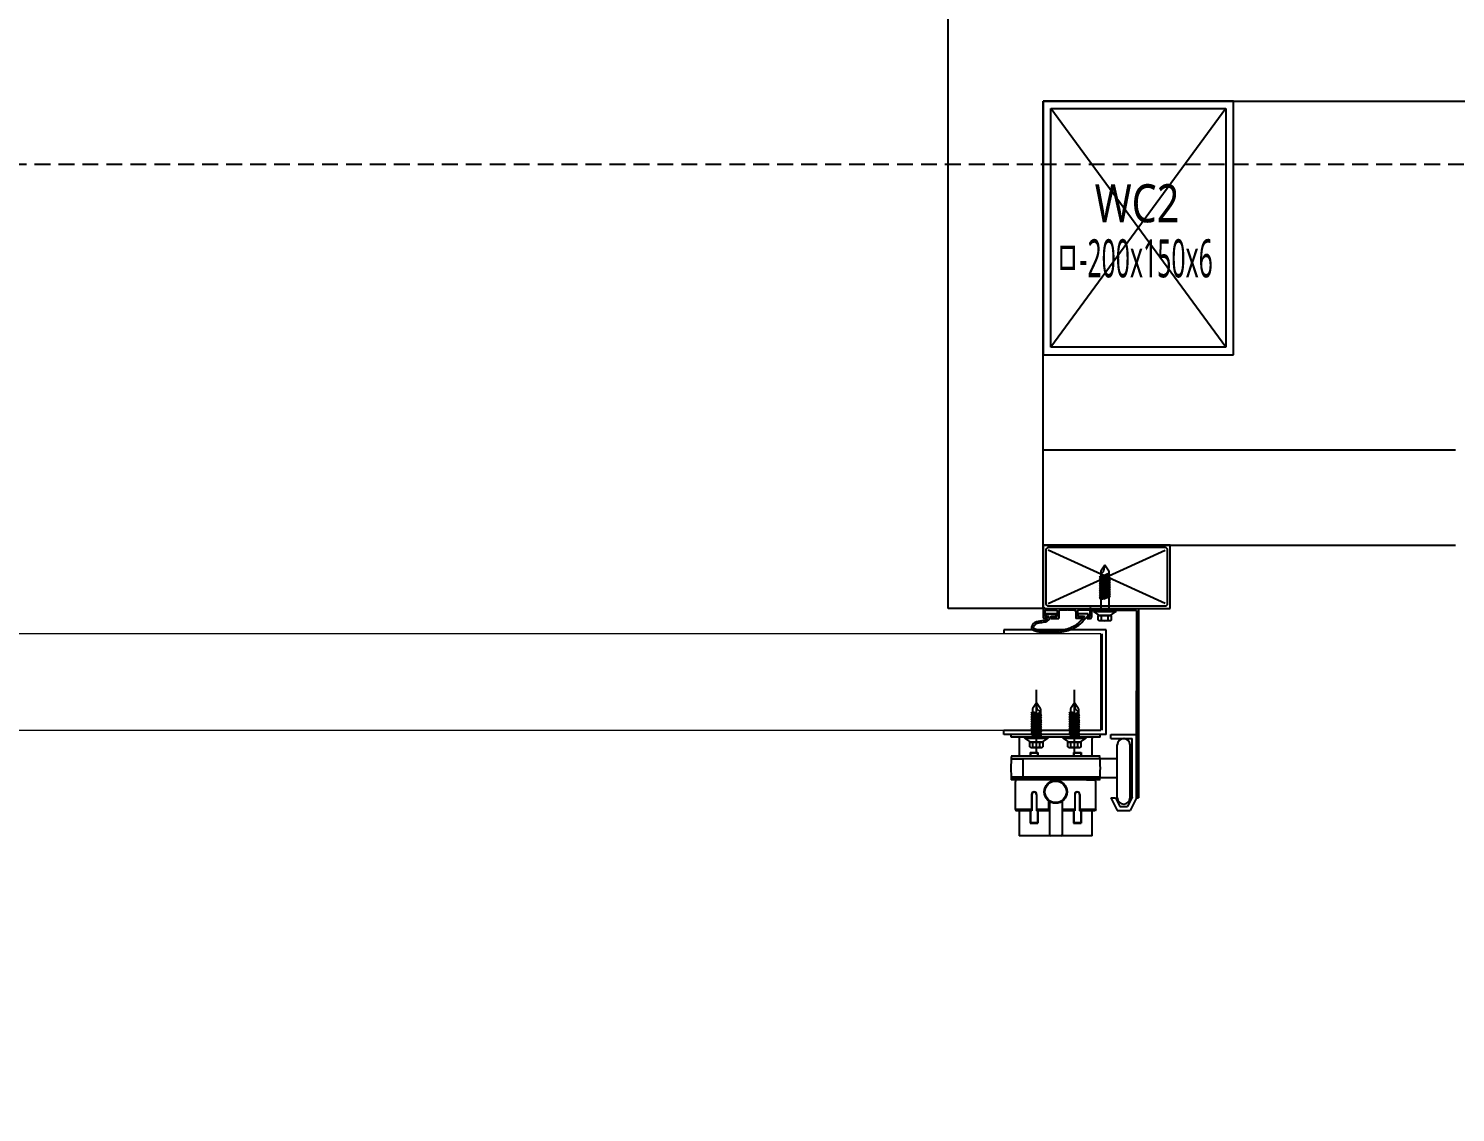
# Model space of a CAD drawing. Header units: millimetres. Extents: x 13515 to 183937, y -33900 to -660.
# Drawn here: x 121004.56 to 121022.16, y -19632.48 to -19619.1 of the extents above; entities that cross this region are included whole.
import ezdxf
from ezdxf.enums import TextEntityAlignment as Align

# ---------------------------------------------------------------- set-up
doc = ezdxf.new("R2010")
doc.units = ezdxf.units.MM
doc.header["$LTSCALE"] = 100
doc.header["$MEASUREMENT"] = 0
doc.header["$PDSIZE"] = -10
doc.linetypes.add('HIDDEN2', pattern=[0.1875, 0.125, -0.0625])
doc.layers.get('0').update_dxf_attribs({"linetype": 'CONTINUOUS'})
doc.layers.get('Defpoints').update_dxf_attribs({"color": 171, "linetype": 'CONTINUOUS'})
for name, color, linetype in [('ELE9', 9, 'CONTINUOUS'), ('FIN(패널-T75 글라스울)', 6, 'CONTINUOUS'), ('h COLUMN', 252, 'CONTINUOUS'), ('OVERHEAD DOOR - 1', 4, 'CONTINUOUS'), ('OVERHEAD DOOR - ETC', 252, 'CONTINUOUS')]:
    doc.layers.add(name, color=color, linetype=linetype)
doc.styles.add('TE', font='malgun_0.ttf')

# ---------------------------------------------------------------- blocks, each defined once
blk = doc.blocks.new('*U142')
at = {"color": 0, "linetype": 'ByBlock'}
for p, q in [((100, 75), (-100, 75)), ((-100, 75), (-100, -75)), ((-94, 69), (94, 69)), ((-94, -69), (-94, 69)), ((94, 69), (94, -69)), ((100, -75), (100, 75)), ((-100, -75), (100, -75)), ((94, -69), (-94, -69))]:
    blk.add_line(p, q, dxfattribs=at)
at = {"layer": 'Defpoints'}
blk.add_point((0, 0), dxfattribs=at)
blk = doc.blocks.new('WC2')
at = {"layer": 'h COLUMN', "ltscale": 0.1}
for p, q in [((69, -94), (-69, 94)), ((69, 94), (-69, -94))]:
    blk.add_line(p, q, dxfattribs=at)
at = {"layer": 'h COLUMN', "ltscale": 0.1, "rotation": 90}
blk.add_blockref('*U142', (0, 0), dxfattribs=at)
at = {"layer": 'Defpoints', "style": 'TE'}
for s, width, p in [('WC2', 0.8, (-34.4, 19.4)), ('ㅁ-200x150x6', 0.5, (-65.3, -24))]:
    blk.add_text(s, height=30, dxfattribs=dict(at, width=width)).set_placement(p, align=Align.MIDDLE_LEFT)
blk = doc.blocks.new('지상1층 WC 배치')
at = {"ltscale": 10000}
blk.add_blockref('WC2', (169900, -26650), dxfattribs=at)
blk = doc.blocks.new('A$Ca9da7916')
at = {"layer": 'OVERHEAD DOOR - ETC'}
h = blk.add_hatch(color=256, dxfattribs=at)
h.dxf.hatch_style = 1
edge = h.paths.add_edge_path()
edge.add_line((708.3, 10127.3), (708.3, 10129.3))
edge.add_spline(control_points=[(708.3, 10129.3), (708.8, 10129), (709.4, 10128.7), (709.8, 10128.3)], knot_values=[0, 0, 0, 0, 1.802776, 1.802776, 1.802776, 1.802776], degree=3, periodic=0)
edge.add_line((709.8, 10128.3), (710, 10128))
edge.add_line((710, 10128), (710.7, 10127.6))
edge.add_line((710.7, 10127.6), (711.1, 10126.7))
edge.add_line((711.1, 10126.7), (711.5, 10125.4))
edge.add_spline(control_points=[(711.5, 10125.4), (712, 10121.2), (712.6, 10116.3), (718.5, 10115.3), (720, 10119.6), (721.2, 10124.2), (721.6, 10132), (720.8, 10137.6), (720.2, 10141.1)], knot_values=[0, 0, 0, 0, 10.510022, 12.30215, 15.888405, 21.408051, 27.790202, 38.523805, 38.523805, 38.523805, 38.523805], degree=3, periodic=0)
edge.add_spline(control_points=[(720.2, 10141.1), (720.2, 10141.1), (719.6, 10144.3), (717.2, 10151.9), (711.5, 10156.9), (708.3, 10159.7)], knot_values=[81.368069, 81.368069, 81.368069, 81.368069, 81.427954, 91.382666, 103.911951, 103.911951, 103.911951, 103.911951], degree=3, periodic=0)
edge.add_line((708.3, 10159.7), (708.3, 10160.3))
edge.add_line((708.3, 10160.3), (706.3, 10160.3))
edge.add_line((706.3, 10160.3), (706.3, 10152.3))
edge.add_line((706.3, 10152.3), (708.3, 10152.3))
edge.add_line((708.3, 10152.3), (708.3, 10157.7))
edge.add_spline(control_points=[(708.3, 10157.7), (708.7, 10157.4), (709.1, 10157), (709.4, 10156.7)], knot_values=[101.110526, 101.110526, 101.110526, 101.110526, 102.614786, 102.614786, 102.614786, 102.614786], degree=3, periodic=0)
edge.add_line((709.4, 10156.7), (709.8, 10156.7))
edge.add_line((709.8, 10156.7), (709.8, 10156.4))
edge.add_spline(control_points=[(709.8, 10156.4), (709.9, 10156.3), (710, 10156.2), (711.3, 10155), (712.4, 10153.9), (713.9, 10152.1), (714.4, 10151.5), (715.2, 10150.3), (715.6, 10149.6), (716.8, 10147.4), (717.5, 10145.6), (718.3, 10142.9), (718.5, 10142), (718.7, 10141), (718.7, 10140.9), (718.8, 10140.8)], knot_values=[81.408921, 81.408921, 81.408921, 81.408921, 81.846453, 81.846453, 86.724969, 86.724969, 89.164228, 89.164228, 91.603486, 91.603486, 97.394899, 97.394899, 100.290605, 100.290605, 100.605478, 100.605478, 100.605478, 100.605478], degree=3, periodic=0)
edge.add_spline(control_points=[(718.8, 10140.8), (718.9, 10140), (719.1, 10139.3), (719.4, 10137.3), (719.5, 10136.1), (719.6, 10134.3), (719.7, 10133.7), (719.7, 10133.1)], knot_values=[72.981686, 72.981686, 72.981686, 72.981686, 75.56252, 75.56252, 79.405214, 79.405214, 81.408921, 81.408921, 81.408921, 81.408921], degree=3, periodic=0)
edge.add_spline(control_points=[(719.7, 10133.1), (719.8, 10132.3), (719.8, 10131.5), (719.9, 10130.6), (719.9, 10130.5), (719.9, 10130.4)], knot_values=[24.457688, 24.457688, 24.457688, 24.457688, 26.980257, 26.980257, 27.239597, 27.239597, 27.239597, 27.239597], degree=3, periodic=0)
edge.add_spline(control_points=[(719.9, 10130.4), (719.9, 10129.5), (719.9, 10128.6), (719.8, 10126.7), (719.7, 10125.7), (719.4, 10123.7), (719.2, 10122.8), (718.9, 10121.3), (718.7, 10120.8), (718.5, 10120), (718.4, 10119.8), (718.3, 10119.2), (718.2, 10119), (718, 10118.4), (717.9, 10118.2), (717.7, 10117.7), (717.6, 10117.5), (717.4, 10117.3), (717.3, 10117.2), (717.3, 10117.2), (717.3, 10117.2), (717.2, 10117.1), (717.2, 10117.1), (717.2, 10117.1), (717.1, 10117.1), (716.8, 10117.2), (716.7, 10117.2), (716.4, 10117.3), (716.3, 10117.3), (716, 10117.5), (715.9, 10117.6), (715.6, 10117.9), (715.4, 10118.2), (714.5, 10118.5), (714.4, 10119.1), (714, 10119.9), (713.6, 10120.6), (713.5, 10121.6), (713.4, 10122.2), (712.9, 10126)], knot_values=[0, 0, 0, 0, 2.699013, 2.699013, 5.918469, 5.918469, 9.137924, 9.137924, 10.747652, 10.747652, 11.552515, 11.552515, 12.357379, 12.357379, 13.187027, 13.187027, 14.016674, 14.016674, 14.846322, 14.846322, 15.271824, 15.271824, 15.697327, 15.697327, 16.368626, 16.368626, 17.039926, 17.039926, 17.711225, 17.711225, 18.939482, 18.939482, 20.167739, 20.167739, 21.883718, 21.883718, 23.599698, 23.599698, 24.457688, 24.457688, 24.457688, 24.457688], degree=3, periodic=0)
edge.add_spline(control_points=[(712.9, 10126), (712.8, 10126.5), (712.6, 10127.1), (712.1, 10128), (711.8, 10128.3), (711.4, 10128.8), (711.3, 10129), (711, 10129.3), (710.8, 10129.4), (710.3, 10129.8), (710, 10130), (709.5, 10130.3), (709.3, 10130.5), (708.3, 10131.3)], knot_values=[0, 0, 0, 0, 1.654202, 1.654202, 2.776859, 2.776859, 3.338188, 3.338188, 3.899517, 3.899517, 4.888564, 4.888564, 5.545615, 5.545615, 5.545615, 5.545615], degree=3, periodic=0)
edge.add_line((708.3, 10131.3), (708.3, 10135.3))
edge.add_line((708.3, 10135.3), (706.3, 10135.3))
edge.add_line((706.3, 10135.3), (706.3, 10127.3))
edge.add_line((706.3, 10127.3), (708.3, 10127.3))
at = {"layer": 'FIN(패널-T75 글라스울)'}
for p, q in [((302, 10125), (302, 11000)), ((577, 10125), (577, 10450)), ((652, 10125), (652, 10450)), ((702, 10125), (302, 10125)), ((702, 10125), (702, 10050)), ((702, 10050), (227, 10050))]:
    blk.add_line(p, q, dxfattribs=at)
at = {"layer": 'OVERHEAD DOOR - 1', "lineweight": 0}
for p, q in [((722, 10170.4), (722, 7629.6)), ((798, 10170.4), (722, 10170.4)), ((798, 7629.6), (798, 10170.4))]:
    blk.add_line(p, q, dxfattribs=at)
at = {"layer": 'OVERHEAD DOOR - ETC'}
for p, q in [((702, 10225), (652, 10225)), ((652, 10225), (652, 10125)), ((654, 10221), (654, 10129)), ((698, 10223), (656, 10223)), ((698, 10129), (656, 10221)), ((698, 10221), (656, 10129)), ((700, 10129), (700, 10221)), ((702, 10125), (702, 10225)), ((702, 10152), (702, 10200)), ((702, 10200), (851.2, 10200)), ((703.6, 10198.4), (851.2, 10198.4)), ((703.6, 10198.4), (703.6, 10161.5)), ((851.2, 10198.4), (766.9, 10198.4)), ((801.2, 10178.4), (801.2, 10198.4)), ((804.4, 10178.4), (804.4, 10195.2)), ((850.4, 10195.2), (804.4, 10195.2)), ((851.2, 10193.4), (809.5, 10193.4)), ((850.4, 10195.2), (858, 10191.4)), ((851.2, 10198.4), (851.2, 10200)), ((851.2, 10198.4), (861.2, 10193.4)), ((861.2, 10183.4), (861.2, 10193.4)), ((704.4, 10182.5), (703.6, 10182.5)), ((703.6, 10182.5), (703.6, 10164.5)), ((704.4, 10164.5), (704.4, 10182.5)), ((707.4, 10177.8), (704.4, 10182.5)), ((704.4, 10182.5), (704.4, 10164.5)), ((851.2, 10183.4), (809.5, 10183.4)), ((820.5, 10183.4), (820.5, 10173.6)), ((820.5, 10182.1), (820.5, 10169.4)), ((835.5, 10183.4), (835.5, 10173.6)), ((835.5, 10182.1), (835.5, 10169.4)), ((851.2, 10182), (858, 10185.4)), ((851.2, 10178.4), (861.2, 10183.4)), ((851.2, 10178.4), (851.2, 10182)), ((858, 10185.4), (858, 10191.4)), ((667.6, 10173.5), (672.4, 10176.7)), ((672.4, 10170.4), (667.6, 10173.5)), ((672.5, 10172.8), (667.6, 10173.5)), ((672.4, 10176.7), (675.8, 10176.7)), ((672.4, 10170.4), (676.6, 10170.4)), ((675, 10170.4), (672.5, 10172.8)), ((674.4, 10176.7), (676.2, 10172.4)), ((675.8, 10177.7), (675, 10176.7)), ((676.2, 10172.4), (675, 10170.4)), ((675.4, 10176.7), (675.8, 10177.7)), ((675.8, 10177.7), (679.2, 10169.4)), ((675.8, 10177.7), (679.2, 10169.4)), ((675.8, 10176.7), (675.8, 10177.7)), ((675.8, 10177.7), (676.6, 10176.7)), ((678.4, 10170.4), (675.8, 10176.7)), ((676.2, 10172.4), (677.4, 10169.4)), ((676.2, 10172.4), (677.4, 10169.4)), ((676.2, 10171.4), (676.2, 10172.4)), ((676.2, 10172.4), (677, 10171.4)), ((676.6, 10170.4), (676.2, 10171.4)), ((676.6, 10176.7), (677.7, 10176.7)), ((676.6, 10176.7), (679.2, 10170.4)), ((677.4, 10169.4), (676.6, 10170.4)), ((677.7, 10177.7), (676.9, 10176.7)), ((677, 10171.4), (677.4, 10170.4)), ((677.3, 10176.7), (677.7, 10177.7)), ((677.4, 10170.4), (678.4, 10170.4)), ((677.4, 10170.4), (677.4, 10169.4)), ((677.8, 10170.4), (677.4, 10169.4)), ((677.4, 10169.4), (678.2, 10170.4)), ((677.7, 10177.7), (681.1, 10169.4)), ((677.7, 10177.7), (681.1, 10169.4)), ((677.7, 10176.7), (677.7, 10177.7)), ((677.7, 10177.7), (678.5, 10176.7)), ((680.3, 10170.4), (677.7, 10176.7)), ((679.2, 10169.4), (678.4, 10170.4)), ((678.5, 10176.7), (679.5, 10176.7)), ((678.5, 10176.7), (681.1, 10170.4)), ((679.5, 10177.7), (678.7, 10176.7)), ((679.1, 10176.7), (679.5, 10177.7)), ((679.2, 10170.4), (680.3, 10170.4)), ((679.6, 10170.4), (679.2, 10169.4)), ((679.2, 10169.4), (680, 10170.4)), ((679.2, 10170.4), (679.2, 10169.4)), ((679.5, 10177.7), (682.9, 10169.4)), ((679.5, 10177.7), (682.9, 10169.4)), ((679.5, 10176.7), (679.5, 10177.7)), ((679.5, 10177.7), (680.3, 10176.7)), ((682.1, 10170.4), (679.5, 10176.7)), ((680.3, 10176.7), (681.3, 10176.7)), ((680.3, 10176.7), (682.9, 10170.4)), ((681.1, 10169.4), (680.3, 10170.4)), ((681.3, 10177.7), (680.5, 10176.7)), ((680.9, 10176.7), (681.3, 10177.7)), ((681.1, 10170.4), (682.1, 10170.4)), ((681.5, 10170.4), (681.1, 10169.4)), ((681.1, 10169.4), (681.9, 10170.4)), ((681.1, 10170.4), (681.1, 10169.4)), ((681.3, 10177.7), (684.7, 10169.4)), ((681.3, 10177.7), (684.7, 10169.4)), ((681.3, 10176.7), (681.3, 10177.7)), ((681.3, 10177.7), (682.1, 10176.7)), ((683.9, 10170.4), (681.3, 10176.7)), ((682.1, 10176.7), (683.2, 10176.7)), ((682.1, 10176.7), (684.7, 10170.4)), ((682.9, 10169.4), (682.1, 10170.4)), ((683.2, 10177.7), (682.4, 10176.7)), ((682.8, 10176.7), (683.2, 10177.7)), ((682.9, 10170.4), (683.9, 10170.4)), ((682.9, 10170.4), (682.9, 10169.4)), ((683.3, 10170.4), (682.9, 10169.4)), ((682.9, 10169.4), (683.7, 10170.4)), ((683.2, 10177.7), (686.6, 10169.4)), ((683.2, 10177.7), (686.6, 10169.4)), ((683.2, 10176.7), (683.2, 10177.7)), ((683.2, 10177.7), (684, 10176.7)), ((685.8, 10170.4), (683.2, 10176.7)), ((684.7, 10169.4), (683.9, 10170.4)), ((684, 10176.7), (685, 10176.7)), ((684, 10176.7), (686.6, 10170.4)), ((685, 10177.7), (684.2, 10176.7)), ((684.6, 10176.7), (685, 10177.7)), ((684.7, 10170.4), (685.8, 10170.4)), ((685.1, 10170.4), (684.7, 10169.4)), ((684.7, 10169.4), (685.5, 10170.4)), ((684.7, 10170.4), (684.7, 10169.4)), ((685, 10177.7), (688.4, 10169.4)), ((685, 10177.7), (688.4, 10169.4)), ((685, 10176.7), (685, 10177.7)), ((685, 10177.7), (685.8, 10176.7)), ((687.6, 10170.4), (685, 10176.7)), ((685.8, 10176.7), (686.8, 10176.7)), ((685.8, 10176.7), (688.4, 10170.4)), ((686.6, 10169.4), (685.8, 10170.4)), ((686.8, 10177.7), (686, 10176.7)), ((686.4, 10176.7), (686.8, 10177.7)), ((686.6, 10170.4), (687.6, 10170.4)), ((687, 10170.4), (686.6, 10169.4)), ((686.6, 10169.4), (687.4, 10170.4)), ((686.6, 10170.4), (686.6, 10169.4)), ((686.8, 10177.7), (690.2, 10169.4)), ((686.8, 10177.7), (690.2, 10169.4)), ((686.8, 10176.7), (686.8, 10177.7)), ((686.8, 10177.7), (687.6, 10176.7)), ((689.4, 10170.4), (686.8, 10176.7)), ((687.6, 10176.7), (688.7, 10176.7)), ((687.6, 10176.7), (690.2, 10170.4)), ((688.4, 10169.4), (687.6, 10170.4)), ((688.7, 10177.7), (687.9, 10176.7)), ((688.3, 10176.7), (688.7, 10177.7)), ((688.4, 10170.4), (689.4, 10170.4)), ((688.8, 10170.4), (688.4, 10169.4)), ((688.4, 10169.4), (689.2, 10170.4)), ((688.4, 10170.4), (688.4, 10169.4)), ((688.7, 10177.7), (692.1, 10169.4)), ((688.7, 10177.7), (692.1, 10169.4)), ((688.7, 10176.7), (688.7, 10177.7)), ((688.7, 10177.7), (689.5, 10176.7)), ((691.3, 10170.4), (688.7, 10176.7)), ((690.2, 10169.4), (689.4, 10170.4)), ((689.5, 10176.7), (690.5, 10176.7)), ((689.5, 10176.7), (692.1, 10170.4)), ((690.5, 10177.7), (689.7, 10176.7)), ((690.1, 10176.7), (690.5, 10177.7)), ((690.2, 10170.4), (691.3, 10170.4)), ((690.6, 10170.4), (690.2, 10169.4)), ((690.2, 10169.4), (691, 10170.4)), ((690.2, 10170.4), (690.2, 10169.4)), ((690.5, 10177.7), (693.9, 10169.4)), ((690.5, 10177.7), (693.9, 10169.4)), ((690.5, 10176.7), (690.5, 10177.7)), ((690.5, 10177.7), (691.3, 10176.7)), ((693.1, 10170.4), (690.5, 10176.7)), ((691.3, 10176.7), (692.3, 10176.7)), ((691.3, 10176.7), (693.9, 10170.4)), ((692.1, 10169.4), (691.3, 10170.4)), ((692.3, 10177.7), (691.5, 10176.7)), ((691.9, 10176.7), (692.3, 10177.7)), ((692.1, 10170.4), (693.1, 10170.4)), ((692.5, 10170.4), (692.1, 10169.4)), ((692.1, 10169.4), (692.9, 10170.4)), ((692.1, 10170.4), (692.1, 10169.4)), ((692.3, 10177.7), (694.7, 10171.7)), ((692.3, 10176.7), (692.3, 10177.7)), ((692.3, 10177.7), (693.1, 10176.7)), ((694.7, 10170.9), (692.3, 10176.7)), ((693.1, 10176.7), (702, 10176.7)), ((693.1, 10176.7), (694.7, 10172.8)), ((693.9, 10169.4), (693.1, 10170.4)), ((693.9, 10170.4), (702, 10170.4)), ((694.3, 10170.4), (693.9, 10169.4)), ((693.9, 10169.4), (694.7, 10170.4)), ((693.9, 10170.4), (693.9, 10169.4)), ((707.4, 10178.8), (707.4, 10168.3)), ((711.1, 10178.8), (707.4, 10178.8)), ((707.4, 10169.2), (707.4, 10177.8)), ((711.1, 10176.2), (707.4, 10176.2)), ((711.1, 10170.8), (707.4, 10170.8)), ((711.6, 10177.6), (711.6, 10169.4)), ((801.2, 10174.6), (718.8, 10174.6)), ((718.8, 10174.6), (718.8, 10093.8)), ((798, 10171.4), (722, 10171.4)), ((798, 10093.8), (798, 10170.4)), ((804.4, 10178.4), (801.2, 10178.4)), ((801.2, 10174.6), (801.2, 10093.8)), ((702, 10163), (708.8, 10163)), ((702, 10163), (702, 10162.6)), ((703.6, 10161.5), (702, 10161.5)), ((702, 10126.6), (702, 10161.4)), ((703.3, 10161.7), (708.3, 10161.7)), ((703.3, 10161.7), (703.3, 10152.1)), ((703.6, 10164.5), (704.4, 10164.5)), ((704.4, 10164.5), (707.4, 10169.2)), ((706.3, 10160.3), (706.3, 10152.3)), ((706.3, 10160.3), (708.3, 10160.3)), ((708.3, 10160.3), (706.3, 10160.3)), ((706.3, 10160.3), (706.3, 10152.3)), ((708.3, 10160.3), (706.3, 10160.3)), ((706.3, 10160.3), (706.3, 10152.3)), ((711.1, 10168.3), (707.4, 10168.3)), ((708.3, 10159.7), (708.3, 10161.7)), ((708.3, 10159.7), (708.3, 10160.3)), ((708.3, 10159.7), (708.3, 10160.3)), ((708.3, 10159.7), (708.3, 10160.3)), ((708.3, 10159.7), (709.8, 10159.7)), ((709.8, 10159.7), (709.8, 10162)), ((801.2, 10169.8), (801.2, 10099.8)), ((803.5, 10169.8), (801.2, 10169.8)), ((803.5, 10169.8), (803.5, 10099.8)), ((803.5, 10163.5), (804.5, 10163.5)), ((818.5, 10163.5), (804.5, 10163.5)), ((818.5, 10169.8), (818.5, 10099.8)), ((820.5, 10169.8), (820.5, 10099.8)), ((820.5, 10169.4), (820.5, 10099.8)), ((835, 10169.8), (835, 10099.8)), ((835.5, 10169.4), (835.5, 10099.8)), ((837, 10169.8), (837, 10099.8)), ((837, 10159.1), (837.4, 10165.7)), ((837.1, 10163.5), (837, 10163.5)), ((860.5, 10166.5), (838.4, 10166.5)), ((860.5, 10166.5), (860.5, 10153.6)), ((860.5, 10166.5), (861.5, 10166)), ((861.5, 10166), (861.5, 10153.6)), ((881.2, 10163.5), (861.5, 10163.5)), ((881.2, 10163.5), (881.2, 10106)), ((703.3, 10152.1), (708.3, 10152.1)), ((703.3, 10149.8), (703.3, 10144.5)), ((704.3, 10150.8), (709.8, 10150.8)), ((706.3, 10152.3), (708.3, 10152.3)), ((706.3, 10152.3), (708.3, 10152.3)), ((706.3, 10152.3), (708.3, 10152.3)), ((708.3, 10152.3), (708.3, 10157.7)), ((708.3, 10152.3), (708.3, 10157.7)), ((708.3, 10152.3), (708.3, 10157.7)), ((708.3, 10156.7), (708.3, 10152.1)), ((708.3, 10156.7), (709.8, 10156.7)), ((709.4, 10156.7), (709.8, 10156.7)), ((709.4, 10156.7), (709.8, 10156.7)), ((709.8, 10156.7), (709.8, 10150.8)), ((709.8, 10156.7), (709.8, 10156.4)), ((709.8, 10156.7), (709.8, 10156.4)), ((816.5, 10149.6), (766.1, 10149.6)), ((781.1, 10152.7), (776.3, 10149.6)), ((781.3, 10150.3), (776.3, 10149.6)), ((776.3, 10149.6), (781.1, 10146.4)), ((781.1, 10152.7), (785.4, 10152.7)), ((783.8, 10152.7), (781.3, 10150.3)), ((783.2, 10146.4), (785, 10150.7)), ((785, 10150.7), (783.8, 10152.7)), ((784.6, 10145.4), (788, 10153.7)), ((784.6, 10145.4), (788, 10153.7)), ((787.2, 10152.7), (784.6, 10146.4)), ((785, 10150.7), (786.2, 10153.7)), ((785, 10150.7), (786.2, 10153.7)), ((785.4, 10152.7), (785, 10151.7)), ((785, 10151.7), (785, 10150.7)), ((785, 10150.7), (785.8, 10151.7)), ((786.2, 10153.7), (785.4, 10152.7)), ((785.4, 10146.4), (788, 10152.7)), ((785.8, 10151.7), (786.2, 10152.7)), ((786.6, 10152.7), (786.2, 10153.7)), ((786.2, 10153.7), (787, 10152.7)), ((786.2, 10152.7), (786.2, 10153.7)), ((786.2, 10152.7), (787.2, 10152.7)), ((786.4, 10145.4), (789.9, 10153.7)), ((786.4, 10145.4), (789.9, 10153.7)), ((789.1, 10152.7), (786.4, 10146.4)), ((788, 10153.7), (787.2, 10152.7)), ((787.2, 10146.4), (789.9, 10152.7)), ((788.4, 10152.7), (788, 10153.7)), ((788, 10153.7), (788.8, 10152.7)), ((788, 10152.7), (788, 10153.7)), ((788, 10152.7), (789.1, 10152.7)), ((788.3, 10145.4), (791.7, 10153.7)), ((788.3, 10145.4), (791.7, 10153.7)), ((790.9, 10152.7), (788.3, 10146.4)), ((789.9, 10153.7), (789.1, 10152.7)), ((789.1, 10146.4), (791.7, 10152.7)), ((790.3, 10152.7), (789.9, 10153.7)), ((789.9, 10153.7), (790.7, 10152.7)), ((789.9, 10152.7), (789.9, 10153.7)), ((789.9, 10152.7), (790.9, 10152.7)), ((790.1, 10145.4), (793.5, 10153.7)), ((790.1, 10145.4), (793.5, 10153.7)), ((792.7, 10152.7), (790.1, 10146.4)), ((791.7, 10153.7), (790.9, 10152.7)), ((790.9, 10146.4), (793.5, 10152.7)), ((792.1, 10152.7), (791.7, 10153.7)), ((791.7, 10153.7), (792.5, 10152.7)), ((791.7, 10152.7), (791.7, 10153.7)), ((791.7, 10152.7), (792.7, 10152.7)), ((791.9, 10145.4), (795.4, 10153.7)), ((791.9, 10145.4), (795.4, 10153.7)), ((794.6, 10152.7), (791.9, 10146.4)), ((793.5, 10153.7), (792.7, 10152.7)), ((792.7, 10146.4), (795.4, 10152.7)), ((793.9, 10152.7), (793.5, 10153.7)), ((793.5, 10153.7), (794.3, 10152.7)), ((793.5, 10152.7), (793.5, 10153.7)), ((793.5, 10152.7), (794.6, 10152.7)), ((793.8, 10145.4), (797.2, 10153.7)), ((793.8, 10145.4), (797.2, 10153.7)), ((796.4, 10152.7), (793.8, 10146.4)), ((795.4, 10153.7), (794.6, 10152.7)), ((794.6, 10146.4), (797.2, 10152.7)), ((795.8, 10152.7), (795.4, 10153.7)), ((795.4, 10153.7), (796.2, 10152.7)), ((795.4, 10152.7), (795.4, 10153.7)), ((795.4, 10152.7), (796.4, 10152.7)), ((795.6, 10145.4), (799, 10153.7)), ((795.6, 10145.4), (799, 10153.7)), ((798.2, 10152.7), (795.6, 10146.4)), ((797.2, 10153.7), (796.4, 10152.7)), ((796.4, 10146.4), (799, 10152.7)), ((797.6, 10152.7), (797.2, 10153.7)), ((797.2, 10153.7), (798, 10152.7)), ((797.2, 10152.7), (797.2, 10153.7)), ((797.2, 10152.7), (798.2, 10152.7)), ((797.4, 10145.4), (800.9, 10153.7)), ((797.4, 10145.4), (800.9, 10153.7)), ((800, 10152.7), (797.4, 10146.4)), ((799, 10153.7), (798.2, 10152.7)), ((798.2, 10146.4), (800.9, 10152.7)), ((799.4, 10152.7), (799, 10153.7)), ((799, 10153.7), (799.8, 10152.7)), ((799, 10152.7), (799, 10153.7)), ((799, 10152.7), (800, 10152.7)), ((799.3, 10145.4), (802.7, 10153.7)), ((799.3, 10145.4), (802.7, 10153.7)), ((801.9, 10152.7), (799.3, 10146.4)), ((800.9, 10153.7), (800, 10152.7)), ((800.1, 10146.4), (802.7, 10152.7)), ((801.3, 10152.7), (800.9, 10153.7)), ((800.9, 10153.7), (801.7, 10152.7)), ((800.9, 10152.7), (800.9, 10153.7)), ((800.9, 10152.7), (801.9, 10152.7)), ((803.5, 10152.2), (801.1, 10146.4)), ((801.1, 10145.4), (803.5, 10151.3)), ((802.7, 10153.7), (801.9, 10152.7)), ((801.9, 10146.4), (803.5, 10150.2)), ((803.1, 10152.7), (802.7, 10153.7)), ((802.7, 10153.7), (803.5, 10152.7)), ((802.7, 10152.7), (802.7, 10153.7)), ((802.7, 10152.7), (803.5, 10152.7)), ((803.5, 10140.6), (803.5, 10158.6)), ((803.5, 10158.6), (804.3, 10158.6)), ((804.3, 10140.6), (804.3, 10158.6)), ((804.3, 10158.6), (807.3, 10153.9)), ((804.3, 10158.6), (804.3, 10140.6)), ((811, 10154.8), (807.3, 10154.8)), ((807.3, 10144.3), (807.3, 10154.8)), ((807.3, 10153.9), (807.3, 10145.3)), ((811, 10152.3), (807.3, 10152.3)), ((811.5, 10145.5), (811.5, 10153.6)), ((815.5, 10148.8), (815.5, 10154.8)), ((815.5, 10154.8), (818.5, 10154.8)), ((815.5, 10148.8), (818.5, 10148.8)), ((815.8, 10149), (815.8, 10154.5)), ((815.8, 10154.5), (818.5, 10154.5)), ((815.8, 10149), (818.5, 10149)), ((848.5, 10153.8), (861.5, 10153.8)), ((848.5, 10153.6), (861.5, 10153.6)), ((848.5, 10150), (861.5, 10150)), ((848.5, 10149.8), (861.5, 10149.8)), ((860.5, 10150), (860.5, 10140.3)), ((861.5, 10154.8), (871.2, 10154.8)), ((861.5, 10154.5), (871, 10154.5)), ((861.5, 10150), (861.5, 10140.3)), ((861.5, 10149), (871, 10149)), ((861.5, 10148.8), (871.2, 10148.8)), ((871, 10154.5), (871, 10149)), ((871.2, 10148.8), (871.2, 10154.8)), ((703.3, 10144.5), (703, 10144)), ((703, 10144), (703.3, 10143.5)), ((703.3, 10143.5), (703.3, 10138.2)), ((704.3, 10137.2), (709.8, 10137.2)), ((709.8, 10131.3), (709.8, 10137.2)), ((781.1, 10146.4), (784.6, 10146.4)), ((784.6, 10145.4), (783.8, 10146.4)), ((784.2, 10146.4), (784.6, 10145.4)), ((784.6, 10146.4), (784.6, 10145.4)), ((784.6, 10145.4), (785.4, 10146.4)), ((785.4, 10146.4), (786.4, 10146.4)), ((786.4, 10145.4), (785.6, 10146.4)), ((786, 10146.4), (786.4, 10145.4)), ((786.4, 10146.4), (786.4, 10145.4)), ((786.4, 10145.4), (787.2, 10146.4)), ((787.2, 10146.4), (788.3, 10146.4)), ((788.3, 10145.4), (787.5, 10146.4)), ((787.9, 10146.4), (788.3, 10145.4)), ((788.3, 10146.4), (788.3, 10145.4)), ((788.3, 10145.4), (789.1, 10146.4)), ((789.1, 10146.4), (790.1, 10146.4)), ((790.1, 10145.4), (789.3, 10146.4)), ((789.7, 10146.4), (790.1, 10145.4)), ((790.1, 10146.4), (790.1, 10145.4)), ((790.1, 10145.4), (790.9, 10146.4)), ((790.9, 10146.4), (791.9, 10146.4)), ((791.9, 10145.4), (791.1, 10146.4)), ((791.5, 10146.4), (791.9, 10145.4)), ((791.9, 10146.4), (791.9, 10145.4)), ((791.9, 10145.4), (792.7, 10146.4)), ((792.7, 10146.4), (793.8, 10146.4)), ((793.8, 10145.4), (793, 10146.4)), ((793.4, 10146.4), (793.8, 10145.4)), ((793.8, 10146.4), (793.8, 10145.4)), ((793.8, 10145.4), (794.6, 10146.4)), ((794.6, 10146.4), (795.6, 10146.4)), ((795.6, 10145.4), (794.8, 10146.4)), ((795.2, 10146.4), (795.6, 10145.4)), ((795.6, 10146.4), (795.6, 10145.4)), ((795.6, 10145.4), (796.4, 10146.4)), ((796.4, 10146.4), (797.4, 10146.4)), ((797.4, 10145.4), (796.6, 10146.4)), ((797, 10146.4), (797.4, 10145.4)), ((797.4, 10146.4), (797.4, 10145.4)), ((797.4, 10145.4), (798.2, 10146.4)), ((798.2, 10146.4), (799.3, 10146.4)), ((799.3, 10145.4), (798.5, 10146.4)), ((798.9, 10146.4), (799.3, 10145.4)), ((799.3, 10146.4), (799.3, 10145.4)), ((799.3, 10145.4), (800.1, 10146.4)), ((800.1, 10146.4), (801.1, 10146.4)), ((801.1, 10145.4), (800.3, 10146.4)), ((800.7, 10146.4), (801.1, 10145.4)), ((801.1, 10146.4), (801.1, 10145.4)), ((801.1, 10145.4), (801.9, 10146.4)), ((801.9, 10146.4), (803.5, 10146.4)), ((804.3, 10140.6), (803.5, 10140.6)), ((807.3, 10145.3), (804.3, 10140.6)), ((811, 10146.8), (807.3, 10146.8)), ((811, 10144.3), (807.3, 10144.3)), ((861.5, 10140.3), (853.6, 10140.3)), ((854, 10139.8), (880.2, 10139.8)), ((881.2, 10138.8), (881.2, 10130.8)), ((652, 10125), (702, 10125)), ((656, 10127), (698, 10127)), ((702, 10125), (702, 10125.4)), ((702, 10125), (708.8, 10125)), ((703.3, 10135.9), (708.3, 10135.9)), ((703.3, 10126.3), (703.3, 10135.9)), ((703.3, 10126.3), (708.3, 10126.3)), ((706.3, 10127.3), (706.3, 10135.3)), ((706.3, 10135.3), (708.3, 10135.3)), ((706.3, 10135.3), (706.3, 10127.3)), ((708.3, 10135.3), (706.3, 10135.3)), ((706.3, 10135.3), (706.3, 10127.3)), ((708.3, 10135.3), (706.3, 10135.3)), ((706.3, 10127.3), (708.3, 10127.3)), ((706.3, 10127.3), (708.3, 10127.3)), ((706.3, 10127.3), (708.3, 10127.3)), ((708.3, 10131.3), (708.3, 10135.9)), ((708.3, 10135.3), (708.3, 10131.3)), ((708.3, 10131.3), (708.3, 10135.3)), ((708.3, 10131.3), (708.3, 10135.3)), ((708.3, 10131.3), (709.8, 10131.3)), ((708.3, 10129.3), (708.3, 10127.3)), ((708.3, 10127.3), (708.3, 10129.3)), ((708.3, 10127.3), (708.3, 10129.3)), ((708.3, 10128.3), (708.3, 10126.3)), ((708.3, 10128.3), (709.8, 10128.3)), ((709.8, 10128.3), (709.8, 10126)), ((710, 10128), (709.8, 10128.3)), ((710.7, 10127.6), (710, 10128)), ((711.1, 10126.7), (710.7, 10127.6)), ((711.5, 10125.4), (711.1, 10126.7)), ((803.5, 10110.6), (803.5, 10128.6)), ((803.5, 10128.6), (804.3, 10128.6)), ((804.3, 10110.6), (804.3, 10128.6)), ((804.3, 10128.6), (807.3, 10123.9)), ((804.3, 10128.6), (804.3, 10110.6)), ((861.5, 10129.3), (853.6, 10129.3)), ((854, 10129.8), (880.2, 10129.8)), ((860.5, 10129.3), (860.5, 10119.6)), ((861.5, 10129.3), (861.5, 10119.6)), ((816.5, 10119.6), (766.1, 10119.6)), ((781.1, 10122.7), (776.3, 10119.6)), ((781.3, 10120.3), (776.3, 10119.6)), ((776.3, 10119.6), (781.1, 10116.4)), ((781.1, 10122.7), (785.4, 10122.7)), ((781.1, 10116.4), (784.6, 10116.4)), ((783.8, 10122.7), (781.3, 10120.3)), ((783.2, 10116.4), (785, 10120.7)), ((785, 10120.7), (783.8, 10122.7)), ((784.6, 10115.4), (783.8, 10116.4)), ((784.2, 10116.4), (784.6, 10115.4)), ((784.6, 10115.4), (788, 10123.7)), ((784.6, 10115.4), (788, 10123.7)), ((787.2, 10122.7), (784.6, 10116.4)), ((784.6, 10116.4), (784.6, 10115.4)), ((784.6, 10115.4), (785.4, 10116.4)), ((785, 10120.7), (786.2, 10123.7)), ((785, 10120.7), (786.2, 10123.7)), ((785.4, 10122.7), (785, 10121.7)), ((785, 10121.7), (785, 10120.7)), ((785, 10120.7), (785.8, 10121.7)), ((786.2, 10123.7), (785.4, 10122.7)), ((785.4, 10116.4), (788, 10122.7)), ((785.4, 10116.4), (786.4, 10116.4)), ((786.4, 10115.4), (785.6, 10116.4)), ((785.8, 10121.7), (786.2, 10122.7)), ((786, 10116.4), (786.4, 10115.4)), ((786.6, 10122.7), (786.2, 10123.7)), ((786.2, 10123.7), (787, 10122.7)), ((786.2, 10122.7), (786.2, 10123.7)), ((786.2, 10122.7), (787.2, 10122.7)), ((786.4, 10115.4), (789.9, 10123.7)), ((786.4, 10115.4), (789.9, 10123.7)), ((789.1, 10122.7), (786.4, 10116.4)), ((786.4, 10116.4), (786.4, 10115.4)), ((786.4, 10115.4), (787.2, 10116.4)), ((788, 10123.7), (787.2, 10122.7)), ((787.2, 10116.4), (789.9, 10122.7)), ((787.2, 10116.4), (788.3, 10116.4)), ((788.3, 10115.4), (787.5, 10116.4)), ((787.9, 10116.4), (788.3, 10115.4)), ((788.4, 10122.7), (788, 10123.7)), ((788, 10123.7), (788.8, 10122.7)), ((788, 10122.7), (788, 10123.7)), ((788, 10122.7), (789.1, 10122.7)), ((788.3, 10115.4), (791.7, 10123.7)), ((788.3, 10115.4), (791.7, 10123.7)), ((790.9, 10122.7), (788.3, 10116.4)), ((788.3, 10116.4), (788.3, 10115.4)), ((788.3, 10115.4), (789.1, 10116.4)), ((789.9, 10123.7), (789.1, 10122.7)), ((789.1, 10116.4), (791.7, 10122.7)), ((789.1, 10116.4), (790.1, 10116.4)), ((790.1, 10115.4), (789.3, 10116.4)), ((789.7, 10116.4), (790.1, 10115.4)), ((790.3, 10122.7), (789.9, 10123.7)), ((789.9, 10123.7), (790.7, 10122.7)), ((789.9, 10122.7), (789.9, 10123.7)), ((789.9, 10122.7), (790.9, 10122.7)), ((790.1, 10115.4), (793.5, 10123.7)), ((790.1, 10115.4), (793.5, 10123.7)), ((792.7, 10122.7), (790.1, 10116.4)), ((790.1, 10116.4), (790.1, 10115.4)), ((790.1, 10115.4), (790.9, 10116.4)), ((791.7, 10123.7), (790.9, 10122.7)), ((790.9, 10116.4), (793.5, 10122.7)), ((790.9, 10116.4), (791.9, 10116.4)), ((791.9, 10115.4), (791.1, 10116.4)), ((791.5, 10116.4), (791.9, 10115.4)), ((792.1, 10122.7), (791.7, 10123.7)), ((791.7, 10123.7), (792.5, 10122.7)), ((791.7, 10122.7), (791.7, 10123.7)), ((791.7, 10122.7), (792.7, 10122.7)), ((791.9, 10115.4), (795.4, 10123.7)), ((791.9, 10115.4), (795.4, 10123.7)), ((794.6, 10122.7), (791.9, 10116.4)), ((791.9, 10116.4), (791.9, 10115.4)), ((791.9, 10115.4), (792.7, 10116.4)), ((793.5, 10123.7), (792.7, 10122.7)), ((792.7, 10116.4), (795.4, 10122.7)), ((792.7, 10116.4), (793.8, 10116.4)), ((793.8, 10115.4), (793, 10116.4)), ((793.4, 10116.4), (793.8, 10115.4)), ((793.9, 10122.7), (793.5, 10123.7)), ((793.5, 10123.7), (794.3, 10122.7)), ((793.5, 10122.7), (793.5, 10123.7)), ((793.5, 10122.7), (794.6, 10122.7)), ((793.8, 10115.4), (797.2, 10123.7)), ((793.8, 10115.4), (797.2, 10123.7)), ((796.4, 10122.7), (793.8, 10116.4)), ((793.8, 10116.4), (793.8, 10115.4)), ((793.8, 10115.4), (794.6, 10116.4)), ((795.4, 10123.7), (794.6, 10122.7)), ((794.6, 10116.4), (797.2, 10122.7)), ((794.6, 10116.4), (795.6, 10116.4)), ((795.6, 10115.4), (794.8, 10116.4)), ((795.2, 10116.4), (795.6, 10115.4)), ((795.8, 10122.7), (795.4, 10123.7)), ((795.4, 10123.7), (796.2, 10122.7)), ((795.4, 10122.7), (795.4, 10123.7)), ((795.4, 10122.7), (796.4, 10122.7)), ((795.6, 10115.4), (799, 10123.7)), ((795.6, 10115.4), (799, 10123.7)), ((798.2, 10122.7), (795.6, 10116.4)), ((795.6, 10116.4), (795.6, 10115.4)), ((795.6, 10115.4), (796.4, 10116.4)), ((797.2, 10123.7), (796.4, 10122.7)), ((796.4, 10116.4), (799, 10122.7)), ((796.4, 10116.4), (797.4, 10116.4)), ((797.4, 10115.4), (796.6, 10116.4)), ((797, 10116.4), (797.4, 10115.4)), ((797.6, 10122.7), (797.2, 10123.7)), ((797.2, 10123.7), (798, 10122.7)), ((797.2, 10122.7), (797.2, 10123.7)), ((797.2, 10122.7), (798.2, 10122.7)), ((797.4, 10115.4), (800.9, 10123.7)), ((797.4, 10115.4), (800.9, 10123.7)), ((800, 10122.7), (797.4, 10116.4)), ((797.4, 10116.4), (797.4, 10115.4)), ((797.4, 10115.4), (798.2, 10116.4)), ((799, 10123.7), (798.2, 10122.7)), ((798.2, 10116.4), (800.9, 10122.7)), ((798.2, 10116.4), (799.3, 10116.4)), ((799.3, 10115.4), (798.5, 10116.4)), ((798.9, 10116.4), (799.3, 10115.4)), ((799.4, 10122.7), (799, 10123.7)), ((799, 10123.7), (799.8, 10122.7)), ((799, 10122.7), (799, 10123.7)), ((799, 10122.7), (800, 10122.7)), ((799.3, 10115.4), (802.7, 10123.7)), ((799.3, 10115.4), (802.7, 10123.7)), ((801.9, 10122.7), (799.3, 10116.4)), ((799.3, 10116.4), (799.3, 10115.4)), ((799.3, 10115.4), (800.1, 10116.4)), ((800.9, 10123.7), (800, 10122.7)), ((800.1, 10116.4), (802.7, 10122.7)), ((800.1, 10116.4), (801.1, 10116.4)), ((801.1, 10115.4), (800.3, 10116.4)), ((800.7, 10116.4), (801.1, 10115.4)), ((801.3, 10122.7), (800.9, 10123.7)), ((800.9, 10123.7), (801.7, 10122.7)), ((800.9, 10122.7), (800.9, 10123.7)), ((800.9, 10122.7), (801.9, 10122.7)), ((803.5, 10122.2), (801.1, 10116.4)), ((801.1, 10115.4), (803.5, 10121.3)), ((801.1, 10116.4), (801.1, 10115.4)), ((801.1, 10115.4), (801.9, 10116.4)), ((802.7, 10123.7), (801.9, 10122.7)), ((801.9, 10116.4), (803.5, 10120.2)), ((801.9, 10116.4), (803.5, 10116.4)), ((803.1, 10122.7), (802.7, 10123.7)), ((802.7, 10123.7), (803.5, 10122.7)), ((802.7, 10122.7), (802.7, 10123.7)), ((802.7, 10122.7), (803.5, 10122.7)), ((807.3, 10115.3), (804.3, 10110.6)), ((811, 10124.8), (807.3, 10124.8)), ((807.3, 10114.3), (807.3, 10124.8)), ((807.3, 10123.9), (807.3, 10115.3)), ((811, 10122.3), (807.3, 10122.3)), ((811, 10116.8), (807.3, 10116.8)), ((811, 10114.3), (807.3, 10114.3)), ((811.5, 10115.5), (811.5, 10123.6)), ((815.5, 10114.8), (815.5, 10120.8)), ((815.5, 10120.8), (818.5, 10120.8)), ((815.5, 10114.8), (818.5, 10114.8)), ((815.8, 10115), (815.8, 10120.5)), ((815.8, 10120.5), (818.5, 10120.5)), ((815.8, 10115), (818.5, 10115)), ((848.5, 10119.8), (861.5, 10119.8)), ((848.5, 10119.6), (861.5, 10119.6)), ((848.5, 10116), (861.5, 10116)), ((848.5, 10115.8), (861.5, 10115.8)), ((860.5, 10116), (860.5, 10103)), ((861.5, 10120.8), (871.2, 10120.8)), ((861.5, 10120.5), (871, 10120.5)), ((861.5, 10116), (861.5, 10103.5)), ((861.5, 10115), (871, 10115)), ((861.5, 10114.8), (871.2, 10114.8)), ((871, 10120.5), (871, 10115)), ((871.2, 10114.8), (871.2, 10120.8)), ((804.3, 10110.6), (803.5, 10110.6)), ((803.5, 10106), (818.5, 10106)), ((803.5, 10106), (804.5, 10106)), ((835.5, 10109.1), (820.5, 10109.1)), ((820.5, 10099.8), (820.5, 10109.1)), ((835.5, 10099.8), (835.5, 10109.1)), ((837, 10110.4), (837.4, 10103.8)), ((837.1, 10106), (837, 10106)), ((860.5, 10103), (838.4, 10103)), ((860.5, 10103), (861.5, 10103.5)), ((861.5, 10106), (881.2, 10106)), ((718.8, 10093.8), (722, 10093.8)), ((801.2, 10093.8), (798, 10093.8)), ((803.5, 10099.8), (801.2, 10099.8))]:
    blk.add_line(p, q, dxfattribs=at)
for radius in [9, 8.5]:
    blk.add_circle((846.5, 10134.8), radius, dxfattribs=at)
for centre, radius, start, end in [((656, 10221), 2, 90, 180), ((698, 10221), 2, 0, 90), ((809.5, 10188.4), 5, 90, 270), ((851.2, 10188.4), 5, 270, 90), ((709.7, 10177.5), 1.86, 316.9662, 43.0338), ((704, 10173.5), 7.61, 339.1195, 20.8805), ((709.7, 10169.5), 1.86, 316.9662, 43.0338), ((827.8, 10035.3), 134.7, 86.0638, 93.9362), ((702.4, 10162), 0.671, 123.5584, 236.4416), ((708.8, 10162), 1, 0, 90), ((838.4, 10165.5), 1, 90, 165.9031), ((704.3, 10149.8), 1, 90, 180), ((809.6, 10153.5), 1.86, 316.9662, 43.0338), ((803.9, 10149.6), 7.61, 339.1195, 20.8805), ((848.5, 10151.8), 2, 90, 180), ((848.5, 10151.8), 2, 180, 270), ((848.5, 10151.8), 1.8, 90, 180), ((848.5, 10151.8), 1.8, 180, 270), ((704.3, 10138.2), 1, 180, 270), ((809.6, 10145.6), 1.86, 316.9662, 43.0338), ((880.2, 10138.8), 1, 0, 90), ((656, 10129), 2, 180, 270), ((698, 10129), 2, 270, 0), ((702.4, 10126), 0.671, 123.5584, 236.4416), ((708.8, 10126), 1, 270, 0), ((880.2, 10130.8), 1, 270, 0), ((809.6, 10123.5), 1.86, 316.9662, 43.0338), ((803.9, 10119.6), 7.61, 339.1195, 20.8805), ((809.6, 10115.6), 1.86, 316.9662, 43.0338), ((848.5, 10117.8), 2, 90, 180), ((848.5, 10117.8), 2, 180, 270), ((848.5, 10117.8), 1.8, 90, 180), ((848.5, 10117.8), 1.8, 180, 270), ((838.4, 10104), 1, 194.0969, 270), ((827.8, 10234.2), 134.7, 266.0638, 273.9362)]:
    blk.add_arc(centre, radius, start, end, dxfattribs=at)
for points, knots in [([(720.2, 10141.1), (720.2, 10141.1), (719.6, 10144.3), (717.2, 10151.9), (711.5, 10156.9), (708.3, 10159.7)], [81.368069, 81.368069, 81.368069, 81.368069, 81.427954, 91.382666, 103.911951, 103.911951, 103.911951, 103.911951]), ([(720.2, 10141.1), (720.2, 10141.1), (719.6, 10144.3), (717.2, 10151.9), (711.5, 10156.9), (708.3, 10159.7)], [81.368069, 81.368069, 81.368069, 81.368069, 81.427954, 91.382666, 103.911951, 103.911951, 103.911951, 103.911951]), ([(719.9, 10130.4), (719.8, 10131.9), (719.7, 10133.4), (719.5, 10136.1), (719.4, 10137.3), (719, 10139.4), (718.9, 10140.2), (718.5, 10142), (718.3, 10142.9), (717.5, 10145.6), (716.8, 10147.4), (715.6, 10149.6), (715.2, 10150.3), (714.4, 10151.5), (713.9, 10152.1), (712.4, 10153.9), (711.3, 10155), (710, 10156.2), (709.9, 10156.3), (709.8, 10156.4)], [70.088544, 70.088544, 70.088544, 70.088544, 74.985393, 74.985393, 78.828087, 78.828087, 81.723794, 81.723794, 84.6195, 84.6195, 90.410913, 90.410913, 92.850171, 92.850171, 95.28943, 95.28943, 100.167946, 100.167946, 100.605478, 100.605478, 100.605478, 100.605478]), ([(712.9, 10126), (713.4, 10122.2), (713.5, 10121.6), (713.6, 10120.6), (714, 10119.9), (714.4, 10119.1), (714.5, 10118.5), (715.4, 10118.2), (715.6, 10117.9), (715.9, 10117.6), (716, 10117.5), (716.3, 10117.3), (716.4, 10117.3), (716.7, 10117.2), (716.8, 10117.2), (717.1, 10117.1), (717.2, 10117.1), (717.2, 10117.1), (717.2, 10117.1), (717.3, 10117.2), (717.3, 10117.2), (717.3, 10117.2), (717.4, 10117.3), (717.6, 10117.5), (717.7, 10117.7), (717.9, 10118.2), (718, 10118.4), (718.2, 10119), (718.3, 10119.2), (718.4, 10119.8), (718.5, 10120), (718.7, 10120.8), (718.9, 10121.3), (719.2, 10122.8), (719.4, 10123.7), (719.7, 10125.7), (719.8, 10126.7), (719.9, 10128.7), (719.9, 10129.7), (719.8, 10131.6), (719.8, 10132.6), (719.5, 10135.4), (719.3, 10137.4), (718.9, 10139.8), (718.8, 10140.4), (718.7, 10140.9)], [0, 0, 0, 0, 0.85799, 0.85799, 2.573969, 2.573969, 4.289949, 4.289949, 5.518206, 5.518206, 6.746463, 6.746463, 7.417762, 7.417762, 8.089062, 8.089062, 8.760361, 8.760361, 9.185864, 9.185864, 9.611366, 9.611366, 10.441014, 10.441014, 11.270661, 11.270661, 12.100309, 12.100309, 12.905173, 12.905173, 13.710036, 13.710036, 15.319764, 15.319764, 18.539219, 18.539219, 21.758675, 21.758675, 24.717028, 24.717028, 27.675381, 27.675381, 33.592087, 33.592087, 35.205692, 35.205692, 35.205692, 35.205692]), ([(708.3, 10131.3), (709.3, 10130.5), (709.5, 10130.3), (710, 10130), (710.3, 10129.8), (710.8, 10129.4), (711, 10129.3), (711.3, 10129), (711.4, 10128.8), (711.8, 10128.3), (712.1, 10128), (712.6, 10127.1), (712.8, 10126.5), (712.9, 10126)], [0, 0, 0, 0, 0.65705, 0.65705, 1.646098, 1.646098, 2.207426, 2.207426, 2.768755, 2.768755, 3.891413, 3.891413, 5.545615, 5.545615, 5.545615, 5.545615])]:
    blk.add_open_spline(points, degree=3, knots=knots, dxfattribs=at)
for points in [[(709.4, 10156.7), (709.1, 10157), (708.7, 10157.4), (708.3, 10157.7)], [(709.4, 10156.7), (709.1, 10157), (708.7, 10157.4), (708.3, 10157.7)], [(708.3, 10129.3), (708.8, 10129), (709.4, 10128.7), (709.8, 10128.3)], [(708.3, 10129.3), (708.8, 10129), (709.4, 10128.7), (709.8, 10128.3)]]:
    blk.add_open_spline(points, degree=3, dxfattribs=at)
blk.add_spline([(711.5, 10125.4), (715.9, 10115.9), (717.7, 10115.7), (719.7, 10118.7), (721, 10124.1), (721.4, 10130.4), (720.2, 10141.1)], degree=3, dxfattribs=at)
blk = doc.blocks.new('FGHJ')
at = {"layer": 'ELE9', "linetype": 'HIDDEN2'}
blk.add_lwpolyline([(37195449.1, 67346.3), (37195449.1, 40346.3), (37042549.1, 40346.3), (37042549.1, 51346.3), (37030449.1, 51346.3), (37030449.1, -38303.7), (37200899.1, -38303.7)], dxfattribs=at)
at = {"layer": 'ELE9'}
blk.add_blockref('지상1층 WC 배치', (36981299.1, 66946.3), dxfattribs=at)
at = {"layer": 'ELE9', "ltscale": 0.1, "rotation": 270}
blk.add_blockref('A$Ca9da7916', (37140999.1, 40698.3), dxfattribs=at)

msp = doc.modelspace()

# ---------------------------------------------------------------- block references
at = {"xscale": 0.01565102769230769, "yscale": 0.01565102769230769, "zscale": 0.01565102769230769}
msp.add_blockref('FGHJ', (-460436.194, -20252.242), dxfattribs=at)

doc.saveas('drawing.dxf')
